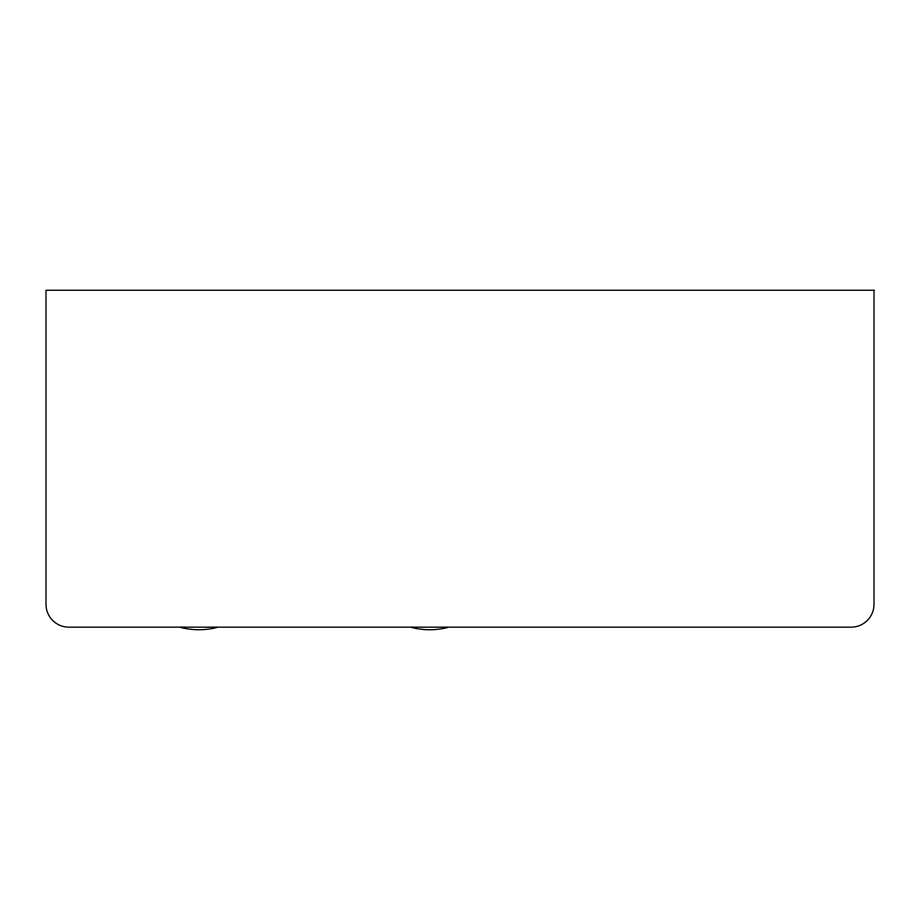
<?xml version="1.0" encoding="UTF-8"?>
<svg xmlns="http://www.w3.org/2000/svg" width="920" height="920" viewBox="0 0 920 920"><rect width="100%" height="100%" fill="white"/><g stroke="black" fill="none" stroke-linecap="round" stroke-linejoin="round"><path stroke-width="1.38" d="M216.545 627.555C204.861 630.51 192.406 630.487 180.745 627.452M447.465 627.555C435.792 630.51 423.327 630.487 411.677 627.452M874 290.26L46 290.26L46 604.325A22.839 22.839 0 0 0 68.839 627.164L851.161 627.164A22.839 22.839 0 0 0 874 604.325L874 290.26"/></g></svg>
